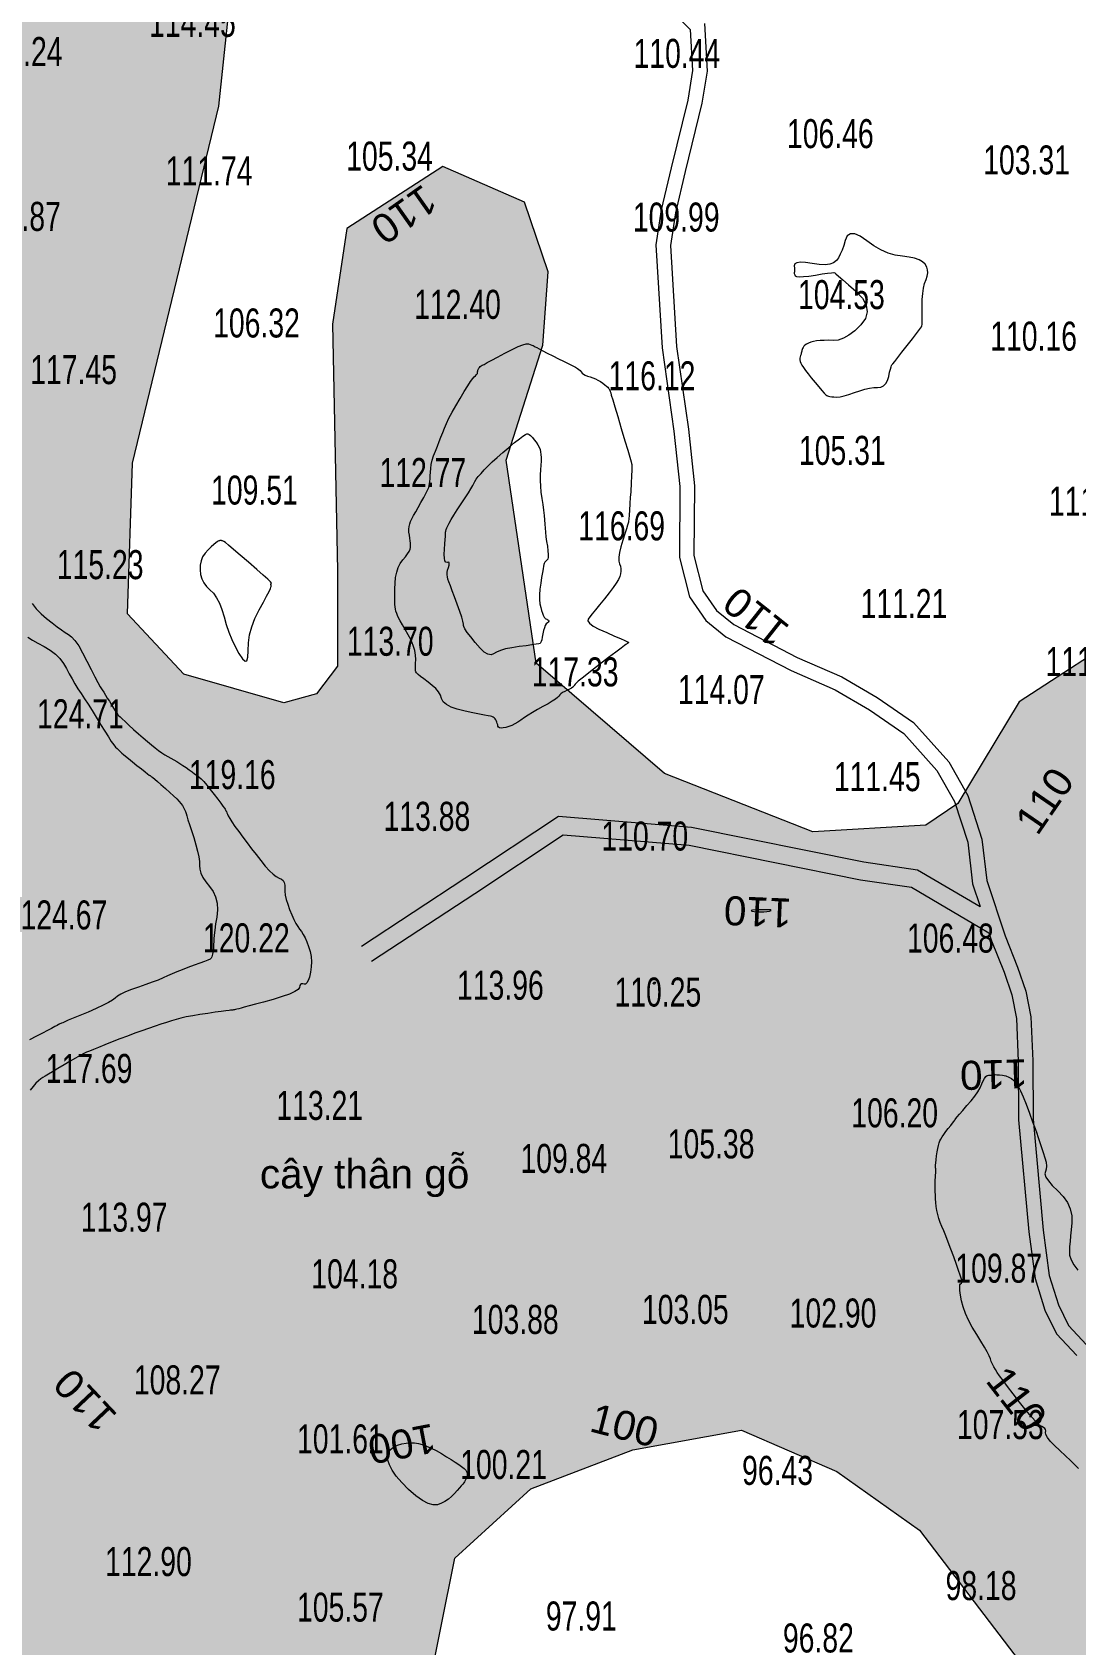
# Model space of a CAD drawing. Header units: metres. Extents: x 431726 to 434411, y 2469261 to 2472412.
# Drawn here: x 432848.9 to 432992.8, y 2470874.2 to 2471096.4 of the extents above; entities that cross this region are included whole.
import ezdxf
from ezdxf.enums import TextEntityAlignment as Align

# ---------------------------------------------------------------- set-up
doc = ezdxf.new("R2010")
doc.units = ezdxf.units.M
doc.header["$MEASUREMENT"] = 0
for name, color, linetype, lineweight in [('1', 8, 'Continuous', 18), ('CAO DO', 8, 'Continuous', 18), ('duong be tong-ks', 8, 'Continuous', 18), ('duong da-ks', 8, 'Continuous', 18), ('MH_DongMuc', 8, 'Continuous', 18), ('MH_DongMuc_Con', 8, 'Continuous', 18), ('ranh gioi thuc vat-ks', 8, 'RAO_T_VAT', 18), ('thuc vat-ks', 8, 'Continuous', 18)]:
    doc.layers.add(name, color=color, linetype=linetype, lineweight=lineweight)
doc.styles.add('ks_ten cong trinh', font='VNARIAL.TTF')
doc.styles.get("Standard").update_dxf_attribs({"font": 'arial.ttf'})
doc.linetypes.add('RAO_T_VAT', pattern='A,0,[133,ltypeshp.shx,S=0.34,R=0,X=-0.17,Y=0],-2,[133,ltypeshp.shx,S=0.08,R=0,X=0,Y=0],-1.5,[133,ltypeshp.shx,S=0.08,R=0,X=0,Y=0],-1.5,[133,ltypeshp.shx,S=0.08,R=0,X=0,Y=0],-2', length=7)

msp = doc.modelspace()

# ---------------------------------------------------------------- hatches: boundary and pattern name
at = {"layer": 'thuc vat-ks'}
h = msp.add_hatch(dxfattribs=at)
h.set_pattern_fill('217B', color=8, scale=20, style=0, pattern_type=2)
h.set_pattern_definition([(0, (14.8, 7.6), (0, 20), [0, -20]), (0, (14.76, 7.848), (0, 20), [0, -20]), (0, (14.648, 8.07), (0, 20), [0, -20]), (0, (14.47, 8.248), (0, 20), [0, -20]), (0, (14.248, 8.36), (0, 20), [0, -20]), (0, (14, 8.4), (0, 20), [0, -20]), (0, (13.752, 8.36), (0, 20), [0, -20]), (0, (13.53, 8.248), (0, 20), [0, -20]), (0, (13.352, 8.07), (0, 20), [0, -20]), (0, (13.24, 7.848), (0, 20), [0, -20]), (0, (13.2, 7.6), (0, 20), [0, -20]), (0, (13.24, 7.352), (0, 20), [0, -20]), (0, (13.352, 7.13), (0, 20), [0, -20]), (0, (13.53, 6.952), (0, 20), [0, -20]), (0, (13.752, 6.84), (0, 20), [0, -20]), (0, (14, 6.8), (0, 20), [0, -20]), (0, (14.248, 6.84), (0, 20), [0, -20]), (0, (14.47, 6.952), (0, 20), [0, -20]), (0, (14.648, 7.13), (0, 20), [0, -20]), (0, (14.76, 7.352), (0, 20), [0, -20]), (0, (6.76, 15.352), (0, 20), [0, -20]), (0, (6.648, 15.13), (0, 20), [0, -20]), (0, (6.47, 14.952), (0, 20), [0, -20]), (0, (6.248, 14.84), (0, 20), [0, -20]), (0, (6, 14.8), (0, 20), [0, -20]), (0, (5.752, 14.84), (0, 20), [0, -20]), (0, (5.53, 14.952), (0, 20), [0, -20]), (0, (5.352, 15.13), (0, 20), [0, -20]), (0, (5.24, 15.352), (0, 20), [0, -20]), (0, (5.2, 15.6), (0, 20), [0, -20]), (0, (5.24, 15.848), (0, 20), [0, -20]), (0, (5.352, 16.07), (0, 20), [0, -20]), (0, (5.53, 16.248), (0, 20), [0, -20]), (0, (5.752, 16.36), (0, 20), [0, -20]), (0, (6, 16.4), (0, 20), [0, -20]), (0, (6.248, 16.36), (0, 20), [0, -20]), (0, (6.47, 16.248), (0, 20), [0, -20]), (0, (6.648, 16.07), (0, 20), [0, -20]), (0, (6.76, 15.848), (0, 20), [0, -20]), (0, (6.8, 15.6), (0, 20), [0, -20]), (0, (14, 4), (0, 20), [1.086, -18.914]), (0, (6, 12), (0, 20), [1.086, -18.914]), (90, (14, 4), (-20, 1e-15), [2.8, -17.2]), (90, (6, 12), (-20, 1e-15), [2.8, -17.2])])
h.paths.add_polyline_path([(433010.58, 2470968.47), (432999.97, 2470981.61), (432999.97, 2470988.06), (433010.58, 2470989.21), (433027.19, 2470985.76), (433039.42, 2470980.23), (433052.98, 2470975.42), (433065.61, 2470974.96), (433075.26, 2470980.01), (433085.13, 2470987.35), (433086.51, 2470997.44), (433073.65, 2471008.22), (433050.92, 2471020.15), (433028.18, 2471018.78), (433000.85, 2471014.42), (432985, 2471004.1), (432976.51, 2470990.1), (432972.14, 2470987.12), (432956.53, 2470986.2), (432936.09, 2470994.23), (432918.38, 2471009.44), (432914.25, 2471037.42), (432919.3, 2471053.28), (432920.02, 2471063.41), (432916.76, 2471073), (432905.53, 2471077.89), (432892.3, 2471069.38), (432890.31, 2471056.18), (432891, 2471022.24), (432891, 2471009.03), (432888.1, 2471005.23), (432883.57, 2471003.97), (432869.81, 2471007.95), (432862.02, 2471016.27), (432862.72, 2471037), (432874.64, 2471086.23), (432877.11, 2471109.77), (432880.98, 2471125.58), (432884.33, 2471149.91), (432875.35, 2471169.01), (432859.74, 2471184.21), (432855.13, 2471191.02), (432828.74, 2471158.78), (432752.36, 2471057.55), (432656.19, 2470940.03), (432658.94, 2470930.35), (432677.74, 2470882.5), (432685.86, 2470865.14), (432690.96, 2470855.52), (432694.74, 2470851.18), (432703.43, 2470851.93), (432722.69, 2470868.91), (432743.28, 2470881.74), (432764.13, 2470923.4), (432792.49, 2470940.54), (432813.25, 2470943.45), (432820.88, 2470938.36), (432818.59, 2470905.23), (432825.46, 2470878.49), (432832.33, 2470845.32), (432826.99, 2470819.42), (432824.64, 2470806.48), (432827.83, 2470799.34), (432835.16, 2470794.65), (432838.36, 2470788.83), (432840.71, 2470777.19), (432838.29, 2470754.71), (432839.18, 2470743.01), (432860.39, 2470732.93), (432892.77, 2470720.86), (432905.4, 2470703.6), (432918.69, 2470693.41), (432934.82, 2470688.44), (432952.14, 2470691.75), (432974.44, 2470697.44), (432981.56, 2470705.26), (432991.32, 2470730.73), (432991.56, 2470746.13), (432984.21, 2470760.35), (432970.45, 2470774.57), (432960, 2470792.97), (432946.7, 2470817.54), (432936.04, 2470830.62), (432914.66, 2470842.42), (432908.37, 2470849.3), (432903.28, 2470866.64), (432907.17, 2470886.08), (432917.65, 2470895.65), (432931.72, 2470901.03), (432946.69, 2470903.72), (432959.86, 2470898.04), (432971.24, 2470889.97), (433002.13, 2470849.46), (433026.92, 2470834.13), (433046.29, 2470819.74), (433061.46, 2470821.85), (433093.89, 2470831.24), (433112.1, 2470834.37), (433135.32, 2470811.86), (433163.92, 2470789.08), (433184.54, 2470771.4), (433205.78, 2470756.22), (433213.49, 2470753.51), (433220.99, 2470753.93), (433225.36, 2470760.58), (433224.11, 2470769.32), (433212.03, 2470786.8), (433198.91, 2470811.01), (433201.2, 2470822.66), (433209.32, 2470846.79), (433217.29, 2470855.42), (433236.25, 2470857.3), (433250.83, 2470860.21), (433265.61, 2470868.53), (433278.11, 2470889.12), (433281.27, 2470898.81), (433287.31, 2470909.63), (433298.14, 2470918.37), (433302.52, 2470926.48), (433302.52, 2470935.01), (433296.89, 2470944.58), (433289.81, 2470953.52), (433289.33, 2470960.87), (433295.57, 2470969.41), (433302.96, 2470977.78), (433303.95, 2470985.65), (433293.76, 2470986.14), (433267, 2470976.98), (433241.9, 2470976.98), (433213.56, 2470973.74), (433196.14, 2470971.67), (433177.54, 2470963.71), (433158.06, 2470948.38), (433146.84, 2470937.17), (433131.78, 2470928.03), (433117.9, 2470924.49), (433121.59, 2470926.22), (433119.27, 2470933.18), (433122.5, 2470938.85), (433134.36, 2470951.73), (433154.76, 2470965.86), (433178.08, 2470981.32), (433203.26, 2470985.53), (433255.29, 2470986.89), (433270.59, 2470989.67), (433294.47, 2470996.15), (433309.3, 2470999.62), (433320.89, 2470998), (433371.16, 2470972.91), (433406.11, 2470956.45), (433423.16, 2470948.24), (433434.66, 2470946.4), (433445.55, 2470944.96), (433457.66, 2470946.81), (433463.01, 2470950.91), (433467.73, 2470959.73), (433468.14, 2470975.53), (433459.51, 2470984.76), (433444.52, 2470986.61), (433437.33, 2470989.48), (433429.53, 2470996.04), (433426.82, 2471008.18), (433430.05, 2471018.78), (433430.52, 2471031), (433424.52, 2471042.75), (433406.75, 2471052.43), (433387.11, 2471065.43), (433374.65, 2471064.05), (433358.5, 2471065.66), (433350.2, 2471073.73), (433338.43, 2471075.11), (433322.97, 2471067.5), (433313.74, 2471057.36), (433305.66, 2471043.08), (433298.47, 2471022.26), (433289.24, 2471013.04), (433285.08, 2471011.43), (433274.47, 2471012.58), (433269.39, 2471019.49), (433264.09, 2471028.94), (433259.46, 2471055.49), (433255.31, 2471073.7), (433245.38, 2471076.92), (433224.62, 2471072.32), (433193.85, 2471059.37), (433177.24, 2471045.32), (433152.74, 2471013.23), (433125.75, 2470985.8), (433113.71, 2470971.01), (433090.64, 2470961.79), (433059.95, 2470952.57), (433041.27, 2470951.42), (433023.5, 2470955.11)])

# ---------------------------------------------------------------- linework, layer by layer
at = {"layer": 'duong be tong-ks', "color": 8, "lineweight": 0}
for points in [[(432937.89, 2471098.54), (432939.63, 2471096.77), (432939.95, 2471091.14), (432939.28, 2471087.05), (432937, 2471077.71), (432935.61, 2471071.93), (432934.88, 2471067.11), (432935.77, 2471052.92), (432937.39, 2471041.44), (432938.2, 2471033.79), (432938.14, 2471024.03), (432939.52, 2471018.6), (432941.79, 2471015.32), (432944.52, 2471013.09), (432953.53, 2471008.44), (432959.63, 2471005.79), (432964.33, 2471003.01), (432969.09, 2470999.77), (432973.64, 2470994.67), (432976.07, 2470990.4), (432977.89, 2470984.79), (432978.55, 2470979.05), (432979.61, 2470975.9)], [(432941.59, 2471097.63), (432941.96, 2471091.03), (432941.24, 2471086.65), (432938.95, 2471077.24), (432937.58, 2471071.54), (432936.89, 2471067.02), (432937.76, 2471053.12), (432939.37, 2471041.69), (432940.2, 2471033.89), (432940.15, 2471024.28), (432941.37, 2471019.44), (432943.27, 2471016.69), (432945.63, 2471014.77), (432954.39, 2471010.25), (432960.54, 2471007.57), (432965.4, 2471004.7), (432970.42, 2471001.29), (432975.27, 2470995.84), (432977.91, 2470991.21), (432979.86, 2470985.21), (432980.52, 2470979.49), (432983.06, 2470971.85), (432984.78, 2470967.56), (432985.89, 2470964.26), (432986.6, 2470960.72), (432986.86, 2470954.66), (432986.91, 2470946.6), (432988.31, 2470931.31), (432989.14, 2470925.07), (432990.4, 2470921.02), (432991.81, 2470918.15), (432994.29, 2470915.51)], [(432980.81, 2470972.29), (432981.19, 2470971.16), (432982.91, 2470966.86), (432983.96, 2470963.74), (432984.61, 2470960.48), (432984.86, 2470954.61), (432984.91, 2470946.5), (432986.33, 2470931.09), (432987.18, 2470924.64), (432988.53, 2470920.28), (432990.15, 2470917), (432992.95, 2470914.01)]]:
    msp.add_lwpolyline(points, dxfattribs=at)
at = {"layer": 'duong da-ks', "color": 8, "lineweight": 0}
for points in [[(432894.32, 2470970.46), (432908.55, 2470979.81), (432921.47, 2470988.34), (432939.82, 2470986.86), (432963.55, 2470982.08), (432970.99, 2470980.97), (432979.61, 2470975.9)], [(432895.7, 2470968.37), (432909.93, 2470977.72), (432922.13, 2470985.78), (432939.48, 2470984.38), (432963.12, 2470979.61), (432970.14, 2470978.57), (432979.57, 2470973.02)], [(432979.57, 2470973.02), (432980.81, 2470972.29)]]:
    msp.add_lwpolyline(points, dxfattribs=at)
at = {"layer": 'MH_DongMuc', "color": 8, "lineweight": 0}
for points, elevation in [([(432848.31, 2471013.03), (432848.95, 2471012.63), (432849.69, 2471012.2), (432850.53, 2471011.74), (432851.36, 2471011.23), (432852.09, 2471010.68), (432852.71, 2471010.08), (432853.23, 2471009.42), (432853.63, 2471008.72), (432854, 2471008), (432854.38, 2471007.29), (432854.78, 2471006.6), (432855.2, 2471005.92), (432855.64, 2471005.25), (432856.11, 2471004.55), (432856.61, 2471003.78), (432857.14, 2471002.94), (432857.71, 2471002.02), (432858.31, 2471001.02), (432858.89, 2471000.07), (432859.39, 2470999.28), (432859.8, 2470998.66), (432860.14, 2470998.2), (432860.39, 2470997.89), (432860.6, 2470997.68), (432860.79, 2470997.49), (432860.96, 2470997.32), (432861.12, 2470997.17), (432861.26, 2470997.04), (432861.46, 2470996.87), (432861.76, 2470996.62), (432862.17, 2470996.29), (432862.7, 2470995.87), (432863.34, 2470995.36), (432863.96, 2470994.87), (432864.46, 2470994.48), (432864.81, 2470994.2), (432865.03, 2470994.03), (432865.12, 2470993.97), (432865.15, 2470993.95), (432865.19, 2470993.93), (432865.24, 2470993.89), (432865.3, 2470993.85), (432865.38, 2470993.8), (432865.52, 2470993.69), (432865.78, 2470993.47), (432866.15, 2470993.15), (432866.64, 2470992.72), (432867.25, 2470992.19), (432867.87, 2470991.64), (432868.39, 2470991.16), (432868.83, 2470990.74), (432869.17, 2470990.38), (432869.41, 2470990.09), (432869.6, 2470989.83), (432869.76, 2470989.56), (432869.9, 2470989.29), (432870.01, 2470989.02), (432870.1, 2470988.74), (432870.21, 2470988.39), (432870.36, 2470987.87), (432870.58, 2470987.21), (432870.84, 2470986.39), (432871.16, 2470985.41), (432871.47, 2470984.42), (432871.7, 2470983.53), (432871.86, 2470982.76), (432871.95, 2470982.1), (432871.97, 2470981.55), (432872.01, 2470981.04), (432872.16, 2470980.5), (432872.44, 2470979.93), (432872.83, 2470979.32), (432873.34, 2470978.69), (432873.83, 2470978), (432874.18, 2470977.23), (432874.38, 2470976.38), (432874.43, 2470975.46), (432874.34, 2470974.46), (432874.19, 2470973.5), (432874.07, 2470972.67), (432873.99, 2470971.98), (432873.94, 2470971.44), (432873.92, 2470971.04), (432873.91, 2470970.72), (432873.9, 2470970.41), (432873.88, 2470970.12), (432873.85, 2470969.84), (432873.82, 2470969.59), (432873.77, 2470969.35), (432873.73, 2470969.15), (432873.68, 2470968.99), (432873.63, 2470968.86), (432873.57, 2470968.77), (432873.43, 2470968.67), (432873.12, 2470968.53), (432872.65, 2470968.34), (432872.01, 2470968.1), (432871.21, 2470967.81), (432870.36, 2470967.5), (432869.57, 2470967.2), (432868.84, 2470966.91), (432868.17, 2470966.63), (432867.57, 2470966.35), (432866.96, 2470966.07), (432866.25, 2470965.77), (432865.44, 2470965.46), (432864.54, 2470965.14), (432863.54, 2470964.8), (432862.58, 2470964.46), (432861.78, 2470964.14), (432861.13, 2470963.84), (432860.64, 2470963.56), (432860.31, 2470963.29), (432859.96, 2470963.01), (432859.41, 2470962.68), (432858.67, 2470962.29), (432857.73, 2470961.86), (432856.6, 2470961.37), (432855.47, 2470960.9), (432854.56, 2470960.52), (432853.86, 2470960.23), (432853.37, 2470960.02), (432853.1, 2470959.9), (432852.94, 2470959.84), (432852.82, 2470959.78), (432852.72, 2470959.73), (432852.65, 2470959.7), (432852.61, 2470959.68), (432852.53, 2470959.63), (432852.32, 2470959.52), (432851.99, 2470959.35), (432851.55, 2470959.11), (432850.98, 2470958.81), (432850.29, 2470958.45), (432849.48, 2470958.02), (432848.54, 2470957.53)], 120), ([(432948.94, 2470975.18), (432949.38, 2470975.16), (432949.8, 2470975.17), (432950.18, 2470975.22), (432950.54, 2470975.29), (432950.77, 2470975.37), (432950.76, 2470975.43), (432950.52, 2470975.46), (432950.04, 2470975.47), (432949.33, 2470975.46), (432948.63, 2470975.43), (432948.2, 2470975.39), (432948.02, 2470975.35), (432948.12, 2470975.29), (432948.47, 2470975.23), (432948.94, 2470975.18)], 110), ([(432993.15, 2470898.45), (432992.65, 2470898.96), (432992.06, 2470899.55), (432991.37, 2470900.2), (432990.59, 2470900.92), (432989.85, 2470901.63), (432989.28, 2470902.23), (432988.89, 2470902.73), (432988.68, 2470903.12), (432988.64, 2470903.41), (432988.66, 2470903.63), (432988.62, 2470903.82), (432988.51, 2470903.98), (432988.35, 2470904.12), (432988.12, 2470904.23), (432987.79, 2470904.44), (432987.32, 2470904.88), (432986.71, 2470905.55), (432985.95, 2470906.45), (432985.05, 2470907.58), (432984.14, 2470908.75), (432983.38, 2470909.74), (432982.77, 2470910.56), (432982.29, 2470911.22), (432981.96, 2470911.7), (432981.71, 2470912.1), (432981.5, 2470912.48), (432981.31, 2470912.85), (432981.15, 2470913.21), (432981.03, 2470913.56), (432980.87, 2470913.97), (432980.59, 2470914.51), (432980.21, 2470915.19), (432979.72, 2470915.99), (432979.13, 2470916.93), (432978.52, 2470917.92), (432978.01, 2470918.88), (432977.6, 2470919.81), (432977.28, 2470920.71), (432977.06, 2470921.58), (432976.91, 2470922.36), (432976.82, 2470922.99), (432976.79, 2470923.45), (432976.82, 2470923.76), (432976.91, 2470923.92), (432977.02, 2470924), (432977.09, 2470924.09), (432977.12, 2470924.2), (432977.13, 2470924.31), (432977.09, 2470924.45), (432977.01, 2470924.68), (432976.85, 2470925.12), (432976.62, 2470925.76), (432976.33, 2470926.59), (432975.96, 2470927.63), (432975.57, 2470928.7), (432975.21, 2470929.66), (432974.88, 2470930.5), (432974.59, 2470931.22), (432974.33, 2470931.82), (432974.1, 2470932.36), (432973.91, 2470932.91), (432973.76, 2470933.46), (432973.64, 2470934.02), (432973.56, 2470934.57), (432973.51, 2470935.12), (432973.47, 2470935.64), (432973.44, 2470936.14), (432973.42, 2470936.61), (432973.41, 2470937.05), (432973.4, 2470937.47), (432973.41, 2470937.87), (432973.42, 2470938.24), (432973.44, 2470938.58), (432973.46, 2470938.9), (432973.48, 2470939.18), (432973.49, 2470939.42), (432973.49, 2470939.62), (432973.49, 2470939.77), (432973.47, 2470939.88), (432973.46, 2470940.01), (432973.47, 2470940.25), (432973.5, 2470940.58), (432973.55, 2470941.01), (432973.61, 2470941.54), (432973.69, 2470942.09), (432973.77, 2470942.57), (432973.86, 2470942.98), (432973.95, 2470943.32), (432974.05, 2470943.59), (432974.18, 2470943.85), (432974.36, 2470944.15), (432974.6, 2470944.49), (432974.88, 2470944.88), (432975.22, 2470945.31), (432975.55, 2470945.72), (432975.81, 2470946.05), (432976, 2470946.3), (432976.12, 2470946.47), (432976.16, 2470946.56), (432976.24, 2470946.67), (432976.43, 2470946.92), (432976.76, 2470947.3), (432977.21, 2470947.81), (432977.78, 2470948.46), (432978.38, 2470949.14), (432978.88, 2470949.79), (432979.29, 2470950.38), (432979.61, 2470950.94), (432979.84, 2470951.45), (432980.02, 2470951.89), (432980.21, 2470952.22), (432980.39, 2470952.46), (432980.58, 2470952.61), (432980.77, 2470952.65), (432980.95, 2470952.65), (432981.1, 2470952.65), (432981.23, 2470952.66), (432981.32, 2470952.69), (432981.39, 2470952.72), (432981.49, 2470952.74)], 110), ([(432981.49, 2470952.74), (432981.67, 2470952.74), (432981.93, 2470952.73), (432982.28, 2470952.7), (432982.71, 2470952.65), (432983.16, 2470952.56), (432983.57, 2470952.41), (432983.94, 2470952.2), (432984.26, 2470951.93), (432984.54, 2470951.6), (432984.83, 2470951.14), (432985.16, 2470950.5), (432985.53, 2470949.67), (432985.95, 2470948.65), (432986.41, 2470947.43), (432986.85, 2470946.25), (432987.19, 2470945.33), (432987.44, 2470944.65), (432987.58, 2470944.22), (432987.63, 2470944.05), (432987.66, 2470943.93), (432987.74, 2470943.66), (432987.88, 2470943.25), (432988.07, 2470942.7), (432988.32, 2470942), (432988.55, 2470941.28), (432988.7, 2470940.66), (432988.75, 2470940.13), (432988.72, 2470939.7), (432988.6, 2470939.38), (432988.53, 2470939.05), (432988.67, 2470938.62), (432989.02, 2470938.09), (432989.56, 2470937.46), (432990.32, 2470936.74), (432991.08, 2470935.94), (432991.65, 2470935.1), (432992.03, 2470934.22), (432992.23, 2470933.29), (432992.23, 2470932.32), (432992.15, 2470931.36), (432992.07, 2470930.5), (432992.01, 2470929.72), (432991.95, 2470929.04), (432991.91, 2470928.44), (432991.95, 2470927.86), (432992.16, 2470927.22), (432992.54, 2470926.53), (432993.09, 2470925.78)], 110), ([(432899.88, 2470901.83), (432900.47, 2470901.94), (432901.05, 2470901.99), (432901.6, 2470901.98), (432902.14, 2470901.9), (432902.68, 2470901.75), (432903.28, 2470901.54), (432903.91, 2470901.26), (432904.59, 2470900.92), (432905.31, 2470900.5), (432906.02, 2470900.08), (432906.65, 2470899.68), (432907.21, 2470899.33), (432907.7, 2470899.01), (432908.11, 2470898.73), (432908.44, 2470898.46), (432908.68, 2470898.2), (432908.83, 2470897.95), (432908.89, 2470897.69), (432908.86, 2470897.44), (432908.79, 2470897.2), (432908.7, 2470896.99), (432908.61, 2470896.8), (432908.51, 2470896.63), (432908.4, 2470896.48), (432908.26, 2470896.31), (432908.06, 2470896.08), (432907.8, 2470895.78), (432907.49, 2470895.42), (432907.13, 2470894.99), (432906.72, 2470894.57), (432906.28, 2470894.2), (432905.81, 2470893.89), (432905.31, 2470893.65), (432904.78, 2470893.46), (432904.18, 2470893.43), (432903.48, 2470893.62), (432902.69, 2470894.04), (432901.79, 2470894.69), (432900.79, 2470895.57), (432899.84, 2470896.53), (432899.08, 2470897.41), (432898.51, 2470898.22), (432898.14, 2470898.95), (432897.95, 2470899.6), (432897.92, 2470900.17), (432898.04, 2470900.66), (432898.31, 2470901.07), (432898.72, 2470901.4), (432899.27, 2470901.65), (432899.88, 2470901.83)], 100)]:
    msp.add_lwpolyline(points, dxfattribs=dict(at, elevation=elevation))
at = {"layer": 'MH_DongMuc_Con', "color": 8, "lineweight": 0}
for points, elevation in [([(432957.82, 2471063.1), (432958.55, 2471063.21), (432959.09, 2471063.27), (432959.42, 2471063.29), (432959.57, 2471063.27), (432959.72, 2471063.13), (432960.09, 2471062.81), (432960.67, 2471062.3), (432961.46, 2471061.6), (432962.47, 2471060.72), (432963.38, 2471059.76), (432963.91, 2471058.81), (432964.04, 2471057.88), (432963.79, 2471056.96), (432963.14, 2471056.07), (432962.31, 2471055.27), (432961.51, 2471054.66), (432960.75, 2471054.23), (432960.03, 2471053.99), (432959.33, 2471053.93), (432958.68, 2471053.95), (432958.09, 2471053.94), (432957.55, 2471053.91), (432957.06, 2471053.86), (432956.62, 2471053.78), (432956.24, 2471053.68), (432955.92, 2471053.56), (432955.65, 2471053.43), (432955.45, 2471053.29), (432955.31, 2471053.14), (432955.21, 2471052.98), (432955.13, 2471052.83), (432955.07, 2471052.69), (432955.02, 2471052.56), (432955, 2471052.44), (432954.98, 2471052.32), (432954.95, 2471052.18), (432954.91, 2471052.03), (432954.85, 2471051.86), (432954.78, 2471051.68), (432954.73, 2471051.48), (432954.73, 2471051.26), (432954.77, 2471051.03), (432954.87, 2471050.78), (432955.02, 2471050.52), (432955.23, 2471050.2), (432955.52, 2471049.81), (432955.89, 2471049.33), (432956.33, 2471048.77), (432956.86, 2471048.14), (432957.38, 2471047.52), (432957.8, 2471047.03), (432958.12, 2471046.68), (432958.33, 2471046.45), (432958.45, 2471046.34), (432958.54, 2471046.3), (432958.69, 2471046.26), (432958.89, 2471046.22), (432959.15, 2471046.18), (432959.45, 2471046.14), (432959.83, 2471046.13), (432960.3, 2471046.18), (432960.87, 2471046.31), (432961.52, 2471046.49), (432962.27, 2471046.75), (432963.03, 2471047.01), (432963.72, 2471047.21), (432964.36, 2471047.35), (432964.94, 2471047.43), (432965.45, 2471047.45), (432965.9, 2471047.51), (432966.28, 2471047.69), (432966.59, 2471047.99), (432966.83, 2471048.42), (432967, 2471048.98), (432967.13, 2471049.54), (432967.23, 2471049.98), (432967.32, 2471050.3), (432967.39, 2471050.5), (432967.44, 2471050.59), (432967.56, 2471050.72), (432967.83, 2471051.05), (432968.25, 2471051.57), (432968.83, 2471052.3), (432969.56, 2471053.22), (432970.28, 2471054.15), (432970.85, 2471054.89), (432971.25, 2471055.43), (432971.5, 2471055.79), (432971.59, 2471055.95), (432971.6, 2471056.11), (432971.61, 2471056.46), (432971.61, 2471056.99), (432971.62, 2471057.71), (432971.61, 2471058.62), (432971.63, 2471059.57), (432971.7, 2471060.41), (432971.8, 2471061.15), (432971.95, 2471061.79), (432972.15, 2471062.32), (432972.31, 2471062.79), (432972.38, 2471063.24), (432972.36, 2471063.66), (432972.24, 2471064.05), (432972.02, 2471064.43), (432971.68, 2471064.76), (432971.2, 2471065.04), (432970.57, 2471065.26), (432969.8, 2471065.42), (432968.88, 2471065.53), (432967.9, 2471065.68), (432966.91, 2471065.97), (432965.93, 2471066.4), (432964.95, 2471066.97), (432963.97, 2471067.68), (432963.07, 2471068.31), (432962.32, 2471068.63), (432961.73, 2471068.64), (432961.29, 2471068.34), (432961.01, 2471067.73), (432960.8, 2471067.01), (432960.57, 2471066.37), (432960.32, 2471065.81), (432960.06, 2471065.34), (432959.78, 2471064.94), (432959.41, 2471064.65), (432958.9, 2471064.45), (432958.24, 2471064.37), (432957.43, 2471064.4), (432956.46, 2471064.53), (432955.53, 2471064.67), (432954.82, 2471064.71), (432954.32, 2471064.64), (432954.04, 2471064.48), (432953.97, 2471064.21), (432954, 2471063.91), (432954.02, 2471063.67), (432954.02, 2471063.49), (432954.01, 2471063.36), (432953.98, 2471063.29), (432953.96, 2471063.23), (432953.97, 2471063.16), (432953.99, 2471063.07), (432954.04, 2471062.97), (432954.12, 2471062.85), (432954.3, 2471062.75), (432954.67, 2471062.71), (432955.23, 2471062.73), (432955.97, 2471062.81), (432956.9, 2471062.95), (432957.82, 2471063.1)], 104), ([(432915.06, 2471052.7), (432915.89, 2471053.09), (432916.55, 2471053.34), (432917.03, 2471053.46), (432917.35, 2471053.45), (432917.57, 2471053.38), (432917.77, 2471053.3), (432917.95, 2471053.22), (432918.12, 2471053.14), (432918.26, 2471053.06), (432918.46, 2471052.95), (432918.8, 2471052.76), (432919.29, 2471052.51), (432919.91, 2471052.19), (432920.68, 2471051.8), (432921.46, 2471051.4), (432922.14, 2471051.06), (432922.71, 2471050.78), (432923.17, 2471050.55), (432923.53, 2471050.38), (432923.82, 2471050.23), (432924.07, 2471050.08), (432924.27, 2471049.93), (432924.44, 2471049.77), (432924.57, 2471049.61), (432924.71, 2471049.44), (432924.9, 2471049.29), (432925.15, 2471049.15), (432925.45, 2471049.03), (432925.81, 2471048.91), (432926.19, 2471048.79), (432926.55, 2471048.64), (432926.91, 2471048.46), (432927.24, 2471048.26), (432927.56, 2471048.03), (432927.85, 2471047.81), (432928.08, 2471047.63), (432928.25, 2471047.48), (432928.37, 2471047.37), (432928.42, 2471047.29), (432928.45, 2471047.24), (432928.48, 2471047.19), (432928.5, 2471047.14), (432928.52, 2471047.1), (432928.54, 2471047.06), (432928.56, 2471047.02), (432928.58, 2471046.96), (432928.6, 2471046.89), (432928.63, 2471046.8), (432928.66, 2471046.69), (432928.75, 2471046.4), (432928.94, 2471045.77), (432929.23, 2471044.79), (432929.63, 2471043.46), (432930.12, 2471041.78), (432930.62, 2471040.11), (432931.01, 2471038.79), (432931.3, 2471037.83), (432931.48, 2471037.21), (432931.55, 2471036.95), (432931.56, 2471036.83), (432931.57, 2471036.61), (432931.57, 2471036.31), (432931.56, 2471035.91), (432931.54, 2471035.43), (432931.52, 2471034.95), (432931.5, 2471034.57), (432931.49, 2471034.29), (432931.49, 2471034.1), (432931.49, 2471034), (432931.48, 2471033.87), (432931.46, 2471033.54), (432931.42, 2471033.02), (432931.37, 2471032.31), (432931.31, 2471031.42), (432931.24, 2471030.53), (432931.19, 2471029.83), (432931.15, 2471029.32), (432931.13, 2471029.01), (432931.11, 2471028.89), (432931.08, 2471028.77), (432930.98, 2471028.47), (432930.82, 2471027.97), (432930.6, 2471027.27), (432930.32, 2471026.39), (432930.05, 2471025.48), (432929.87, 2471024.69), (432929.79, 2471024.04), (432929.79, 2471023.52), (432929.89, 2471023.13), (432930, 2471022.8), (432930.06, 2471022.46), (432930.07, 2471022.11), (432930.02, 2471021.76), (432929.92, 2471021.41), (432929.74, 2471020.99), (432929.43, 2471020.48), (432929.01, 2471019.86), (432928.46, 2471019.14), (432927.8, 2471018.31), (432927.13, 2471017.5), (432926.57, 2471016.82), (432926.12, 2471016.26), (432925.78, 2471015.83), (432925.55, 2471015.53), (432925.52, 2471015.27), (432925.75, 2471014.95), (432926.26, 2471014.57), (432927.05, 2471014.14), (432928.11, 2471013.66), (432929.19, 2471013.19), (432930.02, 2471012.83), (432930.62, 2471012.56), (432930.98, 2471012.39), (432931.1, 2471012.33), (432931.1, 2471012.3), (432931.09, 2471012.28), (432931.07, 2471012.26), (432931.05, 2471012.23), (432931.02, 2471012.2), (432930.98, 2471012.17), (432930.94, 2471012.14), (432930.89, 2471012.1), (432930.83, 2471012.06), (432930.76, 2471012.02), (432930.56, 2471011.88), (432930.09, 2471011.53), (432929.37, 2471010.98), (432928.37, 2471010.23), (432927.12, 2471009.27), (432925.87, 2471008.31), (432924.9, 2471007.54), (432924.19, 2471006.96), (432923.77, 2471006.57), (432923.61, 2471006.37), (432923.56, 2471006.26), (432923.43, 2471006.14), (432923.24, 2471006.01), (432922.99, 2471005.87), (432922.66, 2471005.71), (432922.32, 2471005.55), (432922.04, 2471005.39), (432921.81, 2471005.23), (432921.63, 2471005.08), (432921.51, 2471004.92), (432921.35, 2471004.74), (432921.04, 2471004.5), (432920.61, 2471004.21), (432920.03, 2471003.86), (432919.32, 2471003.46), (432918.57, 2471003.05), (432917.9, 2471002.66), (432917.29, 2471002.29), (432916.76, 2471001.94), (432916.29, 2471001.61), (432915.86, 2471001.32), (432915.44, 2471001.07), (432915.02, 2471000.86), (432914.61, 2471000.7), (432914.21, 2471000.59), (432913.85, 2471000.52), (432913.56, 2471000.51), (432913.34, 2471000.55), (432913.19, 2471000.64), (432913.12, 2471000.79), (432913.08, 2471000.96), (432913.03, 2471001.13), (432912.97, 2471001.3), (432912.9, 2471001.47), (432912.81, 2471001.64), (432912.71, 2471001.8), (432912.59, 2471001.92), (432912.44, 2471002.02), (432912.27, 2471002.1), (432912.07, 2471002.14), (432911.76, 2471002.19), (432911.26, 2471002.28), (432910.56, 2471002.42), (432909.67, 2471002.6), (432908.59, 2471002.83), (432907.51, 2471003.1), (432906.65, 2471003.4), (432906, 2471003.75), (432905.57, 2471004.14), (432905.35, 2471004.58), (432905.18, 2471005.03), (432904.91, 2471005.48), (432904.54, 2471005.94), (432904.06, 2471006.39), (432903.48, 2471006.85), (432902.91, 2471007.27), (432902.45, 2471007.62), (432902.12, 2471007.89), (432901.89, 2471008.1), (432901.79, 2471008.24), (432901.75, 2471008.38), (432901.73, 2471008.63), (432901.73, 2471008.97), (432901.74, 2471009.41), (432901.77, 2471009.94), (432901.76, 2471010.55), (432901.65, 2471011.19), (432901.44, 2471011.88), (432901.13, 2471012.6), (432900.72, 2471013.37), (432900.3, 2471014.11), (432899.94, 2471014.74), (432899.65, 2471015.27), (432899.42, 2471015.7), (432899.26, 2471016.03), (432899.15, 2471016.31), (432899.05, 2471016.6), (432898.98, 2471016.91), (432898.93, 2471017.22), (432898.9, 2471017.55), (432898.89, 2471017.93), (432898.89, 2471018.42), (432898.89, 2471019), (432898.91, 2471019.69), (432898.94, 2471020.47), (432899.01, 2471021.27), (432899.15, 2471021.99), (432899.37, 2471022.63), (432899.65, 2471023.2), (432900.01, 2471023.69), (432900.37, 2471024.11), (432900.65, 2471024.5), (432900.86, 2471024.85), (432900.99, 2471025.15), (432901.05, 2471025.41), (432901.06, 2471025.67), (432901.05, 2471025.97), (432901.02, 2471026.31), (432900.97, 2471026.68), (432900.9, 2471027.1), (432900.85, 2471027.52), (432900.84, 2471027.93), (432900.88, 2471028.3), (432900.96, 2471028.66), (432901.08, 2471028.99), (432901.26, 2471029.35), (432901.48, 2471029.79), (432901.77, 2471030.31), (432902.1, 2471030.92), (432902.49, 2471031.6), (432902.88, 2471032.27), (432903.18, 2471032.84), (432903.41, 2471033.31), (432903.57, 2471033.68), (432903.65, 2471033.94), (432903.7, 2471034.18), (432903.73, 2471034.48), (432903.76, 2471034.84), (432903.78, 2471035.27), (432903.8, 2471035.76), (432903.84, 2471036.29), (432903.92, 2471036.85), (432904.06, 2471037.44), (432904.25, 2471038.05), (432904.5, 2471038.69), (432904.76, 2471039.35), (432905.02, 2471039.99), (432905.26, 2471040.61), (432905.51, 2471041.23), (432905.74, 2471041.84), (432906.01, 2471042.48), (432906.36, 2471043.21), (432906.79, 2471044.03), (432907.3, 2471044.94), (432907.89, 2471045.94), (432908.47, 2471046.89), (432908.95, 2471047.66), (432909.35, 2471048.26), (432909.65, 2471048.68), (432909.85, 2471048.93), (432910, 2471049.07), (432910.11, 2471049.19), (432910.2, 2471049.29), (432910.25, 2471049.35), (432910.28, 2471049.39), (432910.28, 2471049.42), (432910.29, 2471049.45), (432910.29, 2471049.47), (432910.29, 2471049.49), (432910.29, 2471049.5), (432910.29, 2471049.52), (432910.29, 2471049.54), (432910.3, 2471049.57), (432910.3, 2471049.6), (432910.31, 2471049.63), (432910.32, 2471049.68), (432910.34, 2471049.74), (432910.36, 2471049.82), (432910.39, 2471049.91), (432910.43, 2471050.01), (432910.48, 2471050.12), (432910.56, 2471050.22), (432910.66, 2471050.32), (432910.79, 2471050.42), (432910.94, 2471050.51), (432911.2, 2471050.64), (432911.64, 2471050.88), (432912.26, 2471051.22), (432913.07, 2471051.65), (432914.06, 2471052.18), (432915.06, 2471052.7)], 116), ([(432917.24, 2471041.06), (432917.41, 2471040.97), (432917.62, 2471040.81), (432917.86, 2471040.56), (432918.13, 2471040.24), (432918.39, 2471039.89), (432918.61, 2471039.54), (432918.79, 2471039.21), (432918.92, 2471038.88), (432919, 2471038.57), (432919.05, 2471038.22), (432919.08, 2471037.8), (432919.08, 2471037.31), (432919.05, 2471036.74), (432919, 2471036.09), (432918.95, 2471035.39), (432918.94, 2471034.65), (432918.98, 2471033.86), (432919.05, 2471033.04), (432919.17, 2471032.17), (432919.29, 2471031.32), (432919.4, 2471030.54), (432919.48, 2471029.82), (432919.54, 2471029.19), (432919.58, 2471028.62), (432919.62, 2471028.07), (432919.67, 2471027.49), (432919.74, 2471026.87), (432919.83, 2471026.23), (432919.93, 2471025.56), (432920.01, 2471024.93), (432920.05, 2471024.42), (432920.04, 2471024.04), (432919.98, 2471023.78), (432919.88, 2471023.65), (432919.76, 2471023.57), (432919.66, 2471023.47), (432919.57, 2471023.35), (432919.5, 2471023.21), (432919.45, 2471023.06), (432919.4, 2471022.83), (432919.33, 2471022.45), (432919.24, 2471021.93), (432919.13, 2471021.27), (432919.01, 2471020.47), (432918.9, 2471019.63), (432918.84, 2471018.88), (432918.84, 2471018.21), (432918.9, 2471017.63), (432919.01, 2471017.13), (432919.14, 2471016.71), (432919.26, 2471016.36), (432919.35, 2471016.09), (432919.43, 2471015.9), (432919.5, 2471015.78), (432919.56, 2471015.7), (432919.64, 2471015.63), (432919.73, 2471015.56), (432919.84, 2471015.5), (432919.97, 2471015.44), (432920.08, 2471015.38), (432920.12, 2471015.3), (432920.11, 2471015.22), (432920.05, 2471015.12), (432919.93, 2471015.01), (432919.78, 2471014.85), (432919.65, 2471014.63), (432919.52, 2471014.32), (432919.42, 2471013.94), (432919.32, 2471013.48), (432919.23, 2471013.04), (432919.15, 2471012.68), (432919.07, 2471012.42), (432918.99, 2471012.25), (432918.92, 2471012.17), (432918.75, 2471012.13), (432918.37, 2471012.06), (432917.8, 2471011.97), (432917.01, 2471011.86), (432916.03, 2471011.73), (432915.02, 2471011.58), (432914.17, 2471011.41), (432913.46, 2471011.21), (432912.92, 2471010.99), (432912.52, 2471010.74), (432912.17, 2471010.6), (432911.74, 2471010.68), (432911.23, 2471010.99), (432910.65, 2471011.52), (432909.99, 2471012.28), (432909.37, 2471013.07), (432908.89, 2471013.7), (432908.57, 2471014.17), (432908.4, 2471014.49), (432908.37, 2471014.65), (432908.38, 2471014.83), (432908.29, 2471015.22), (432908.12, 2471015.8), (432907.85, 2471016.59), (432907.5, 2471017.57), (432907.12, 2471018.58), (432906.81, 2471019.43), (432906.56, 2471020.12), (432906.36, 2471020.65), (432906.22, 2471021.03), (432906.14, 2471021.33), (432906.1, 2471021.64), (432906.11, 2471021.96), (432906.17, 2471022.29), (432906.28, 2471022.64), (432906.38, 2471022.95), (432906.41, 2471023.17), (432906.37, 2471023.31), (432906.27, 2471023.37), (432906.1, 2471023.34), (432905.92, 2471023.35), (432905.8, 2471023.54), (432905.73, 2471023.91), (432905.71, 2471024.45), (432905.75, 2471025.16), (432905.81, 2471025.89), (432905.85, 2471026.48), (432905.88, 2471026.93), (432905.89, 2471027.23), (432905.88, 2471027.39), (432905.88, 2471027.51), (432905.91, 2471027.66), (432905.97, 2471027.86), (432906.07, 2471028.11), (432906.2, 2471028.4), (432906.39, 2471028.77), (432906.67, 2471029.25), (432907.04, 2471029.86), (432907.5, 2471030.58), (432908.05, 2471031.41), (432908.6, 2471032.24), (432909.05, 2471032.94), (432909.39, 2471033.5), (432909.64, 2471033.92), (432909.78, 2471034.22), (432909.92, 2471034.47), (432910.13, 2471034.79), (432910.41, 2471035.16), (432910.78, 2471035.59), (432911.22, 2471036.08), (432911.74, 2471036.62), (432912.34, 2471037.2), (432913.02, 2471037.82), (432913.78, 2471038.49), (432914.61, 2471039.19), (432915.42, 2471039.85), (432916.07, 2471040.37), (432916.56, 2471040.74), (432916.91, 2471040.98), (432917.11, 2471041.08), (432917.24, 2471041.06)], 118), ([(432874.85, 2471026.35), (432874.78, 2471026.34), (432874.7, 2471026.32), (432874.62, 2471026.3), (432874.54, 2471026.27), (432874.41, 2471026.19), (432874.21, 2471026.04), (432873.93, 2471025.8), (432873.57, 2471025.49), (432873.14, 2471025.09), (432872.72, 2471024.63), (432872.39, 2471024.12), (432872.17, 2471023.57), (432872.06, 2471022.96), (432872.04, 2471022.31), (432872.12, 2471021.66), (432872.3, 2471021.06), (432872.57, 2471020.52), (432872.93, 2471020.02), (432873.39, 2471019.58), (432873.88, 2471019.09), (432874.31, 2471018.47), (432874.7, 2471017.72), (432875.05, 2471016.84), (432875.35, 2471015.82), (432875.65, 2471014.76), (432876.01, 2471013.72), (432876.42, 2471012.71), (432876.88, 2471011.73), (432877.4, 2471010.78), (432877.88, 2471010.05), (432878.25, 2471009.72), (432878.5, 2471009.79), (432878.64, 2471010.27), (432878.67, 2471011.15), (432878.7, 2471012.24), (432878.87, 2471013.35), (432879.17, 2471014.48), (432879.61, 2471015.62), (432880.19, 2471016.79), (432880.77, 2471017.85), (432881.22, 2471018.7), (432881.55, 2471019.33), (432881.75, 2471019.74), (432881.82, 2471019.93), (432881.83, 2471020), (432881.83, 2471020.07), (432881.83, 2471020.13), (432881.83, 2471020.18), (432881.83, 2471020.22), (432881.82, 2471020.25), (432881.82, 2471020.28), (432881.82, 2471020.31), (432881.82, 2471020.32), (432881.83, 2471020.34), (432881.83, 2471020.35), (432881.84, 2471020.37), (432881.85, 2471020.4), (432881.86, 2471020.44), (432881.87, 2471020.49), (432881.75, 2471020.65), (432881.38, 2471021.02), (432880.75, 2471021.59), (432879.87, 2471022.37), (432878.73, 2471023.36), (432877.58, 2471024.35), (432876.66, 2471025.13), (432875.98, 2471025.7), (432875.54, 2471026.07), (432875.32, 2471026.22), (432875.23, 2471026.27), (432875.15, 2471026.3), (432875.06, 2471026.33), (432874.99, 2471026.34), (432874.92, 2471026.35), (432874.85, 2471026.35)], 108), ([(432848.89, 2471017.68), (432849.45, 2471016.96), (432850.11, 2471016.27), (432850.87, 2471015.61), (432851.63, 2471015), (432852.32, 2471014.47), (432852.92, 2471014.03), (432853.45, 2471013.68), (432853.9, 2471013.42), (432854.32, 2471013.1), (432854.79, 2471012.56), (432855.3, 2471011.83), (432855.85, 2471010.88), (432856.44, 2471009.73), (432857.02, 2471008.56), (432857.51, 2471007.59), (432857.92, 2471006.8), (432858.26, 2471006.2), (432858.52, 2471005.78), (432858.75, 2471005.44), (432858.99, 2471005.06), (432859.25, 2471004.65), (432859.53, 2471004.2), (432859.82, 2471003.72), (432860.1, 2471003.26), (432860.34, 2471002.87), (432860.54, 2471002.57), (432860.71, 2471002.34), (432860.83, 2471002.2), (432861, 2471002.04), (432861.28, 2471001.77), (432861.69, 2471001.4), (432862.22, 2471000.92), (432862.87, 2471000.33), (432863.55, 2470999.72), (432864.19, 2470999.16), (432864.79, 2470998.65), (432865.33, 2470998.19), (432865.83, 2470997.79), (432866.3, 2470997.43), (432866.75, 2470997.11), (432867.19, 2470996.82), (432867.61, 2470996.57), (432868.02, 2470996.35), (432868.42, 2470996.13), (432868.83, 2470995.89), (432869.25, 2470995.63), (432869.68, 2470995.35), (432870.12, 2470995.05), (432870.55, 2470994.74), (432870.94, 2470994.46), (432871.29, 2470994.2), (432871.62, 2470993.96), (432871.9, 2470993.75), (432872.2, 2470993.49), (432872.56, 2470993.12), (432872.98, 2470992.65), (432873.45, 2470992.06), (432873.98, 2470991.37), (432874.49, 2470990.69), (432874.9, 2470990.15), (432875.2, 2470989.74), (432875.41, 2470989.46), (432875.51, 2470989.32), (432875.56, 2470989.23), (432875.61, 2470989.12), (432875.67, 2470988.99), (432875.73, 2470988.83), (432875.8, 2470988.65), (432875.91, 2470988.4), (432876.13, 2470988.04), (432876.44, 2470987.56), (432876.85, 2470986.96), (432877.37, 2470986.25), (432877.94, 2470985.47), (432878.53, 2470984.69), (432879.14, 2470983.88), (432879.76, 2470983.06), (432880.41, 2470982.23), (432881.03, 2470981.47), (432881.6, 2470980.85), (432882.1, 2470980.37), (432882.55, 2470980.03), (432882.93, 2470979.84), (432883.25, 2470979.69), (432883.49, 2470979.48), (432883.64, 2470979.21), (432883.72, 2470978.87), (432883.72, 2470978.48), (432883.71, 2470978.02), (432883.78, 2470977.49), (432883.91, 2470976.89), (432884.12, 2470976.22), (432884.39, 2470975.48), (432884.69, 2470974.76), (432884.98, 2470974.12), (432885.26, 2470973.59), (432885.52, 2470973.15), (432885.77, 2470972.81), (432886.02, 2470972.48), (432886.26, 2470972.07), (432886.51, 2470971.58), (432886.76, 2470971.02), (432887.01, 2470970.38), (432887.22, 2470969.7), (432887.36, 2470969), (432887.41, 2470968.29), (432887.38, 2470967.58), (432887.27, 2470966.84), (432887.12, 2470966.19), (432886.96, 2470965.7), (432886.78, 2470965.37), (432886.59, 2470965.21), (432886.38, 2470965.22), (432886.19, 2470965.27), (432886.03, 2470965.25), (432885.91, 2470965.17), (432885.81, 2470965), (432885.75, 2470964.77), (432885.57, 2470964.49), (432885.12, 2470964.18), (432884.39, 2470963.85), (432883.38, 2470963.49), (432882.1, 2470963.11), (432880.78, 2470962.74), (432879.69, 2470962.44), (432878.81, 2470962.2), (432878.14, 2470962.02), (432877.69, 2470961.9), (432877.38, 2470961.82), (432877.13, 2470961.75), (432876.93, 2470961.71), (432876.78, 2470961.67), (432876.7, 2470961.66), (432876.63, 2470961.65), (432876.55, 2470961.64), (432876.46, 2470961.63), (432876.36, 2470961.62), (432876.25, 2470961.61), (432876.03, 2470961.58), (432875.6, 2470961.52), (432874.97, 2470961.44), (432874.13, 2470961.33), (432873.09, 2470961.18), (432872, 2470961.02), (432871.02, 2470960.86), (432870.14, 2470960.69), (432869.38, 2470960.52), (432868.73, 2470960.34), (432868.1, 2470960.15), (432867.41, 2470959.93), (432866.65, 2470959.68), (432865.83, 2470959.41), (432864.94, 2470959.11), (432864, 2470958.78), (432863.03, 2470958.43), (432862.03, 2470958.06), (432860.99, 2470957.66), (432859.92, 2470957.25), (432858.91, 2470956.85), (432858.05, 2470956.5), (432857.34, 2470956.22), (432856.79, 2470955.99), (432856.39, 2470955.82), (432856.01, 2470955.63), (432855.5, 2470955.36), (432854.88, 2470955.01), (432854.14, 2470954.58), (432853.29, 2470954.07), (432852.43, 2470953.56), (432851.71, 2470953.13), (432851.12, 2470952.78), (432850.66, 2470952.52), (432850.34, 2470952.33), (432850.06, 2470952.15), (432849.74, 2470951.89), (432849.4, 2470951.54), (432849.02, 2470951.11), (432848.6, 2470950.59)], 118), ([(432934.68, 2470965.19), (432934.66, 2470965.19), (432934.63, 2470965.2), (432934.6, 2470965.23), (432934.56, 2470965.27), (432934.54, 2470965.32), (432934.53, 2470965.36), (432934.56, 2470965.4), (432934.6, 2470965.43), (432934.68, 2470965.46), (432934.75, 2470965.47), (432934.8, 2470965.47), (432934.83, 2470965.46), (432934.83, 2470965.43), (432934.81, 2470965.39), (432934.79, 2470965.34), (432934.76, 2470965.29), (432934.74, 2470965.26), (432934.72, 2470965.23), (432934.7, 2470965.2), (432934.68, 2470965.19)], 108)]:
    msp.add_lwpolyline(points, dxfattribs=dict(at, elevation=elevation))
at = {"layer": 'ranh gioi thuc vat-ks', "color": 8, "lineweight": 0, "ltscale": 3}
for points in [[(433000.85, 2471014.42), (432985, 2471004.1), (432976.51, 2470990.1), (432972.14, 2470987.12), (432956.53, 2470986.2), (432936.09, 2470994.23), (432918.38, 2471009.44), (432914.25, 2471037.42), (432919.3, 2471053.28), (432920.02, 2471063.41), (432916.76, 2471073), (432905.53, 2471077.89), (432892.3, 2471069.38), (432890.31, 2471056.18), (432891, 2471022.24), (432891, 2471009.03), (432888.1, 2471005.23), (432883.57, 2471003.97), (432869.81, 2471007.95), (432862.02, 2471016.27), (432862.72, 2471037), (432874.64, 2471086.23), (432877.11, 2471109.77)], [(432903.28, 2470866.64), (432907.17, 2470886.08), (432917.65, 2470895.65), (432931.72, 2470901.03), (432946.69, 2470903.72), (432959.86, 2470898.04), (432971.24, 2470889.97), (433002.13, 2470849.46)]]:
    msp.add_lwpolyline(points, dxfattribs=at)

# ---------------------------------------------------------------- texts
at = {"layer": '1', "color": 8, "linetype": 'Continuous', "style": 'ks_ten cong trinh'}
msp.add_text('c©y th©n gç', height=4, dxfattribs=at).set_placement((432894.73, 2470937.06), align=Align.CENTER)
at = {"layer": 'CAO DO', "color": 8, "lineweight": 0, "width": 0.7}
for s, p in [('114.45', (432865, 2471095.78, 114.45)), ('118.24', (432841.12, 2471091.75, 118.24)), ('110.44', (432931.81, 2471091.5, 110.44)), ('106.46', (432952.97, 2471080.44, 106.46)), ('105.34', (432892.19, 2471077.34, 105.34)), ('103.31', (432980.03, 2471076.81, 103.31)), ('111.74', (432867.31, 2471075.31, 111.74)), ('115.87', (432840.88, 2471069.03, 115.87)), ('109.99', (432931.72, 2471068.94, 109.99)), ('104.53', (432954.5, 2471058.25, 104.53)), ('112.40', (432901.56, 2471056.91, 112.39)), ('106.32', (432873.84, 2471054.34, 106.32)), ('110.16', (432981, 2471052.53, 110.16)), ('117.45', (432848.62, 2471047.91, 117.45)), ('116.12', (432928.38, 2471047.06, 116.12)), ('105.31', (432954.62, 2471036.78, 105.31)), ('112.77', (432896.78, 2471033.72, 112.77)), ('109.51', (432873.56, 2471031.31, 109.51)), ('111.66', (432989.09, 2471029.78, 111.66)), ('116.69', (432924.19, 2471026.38, 116.69)), ('115.23', (432852.28, 2471021.03, 115.23)), ('111.21', (432963.12, 2471015.66, 111.21)), ('113.70', (432892.28, 2471010.47, 113.7)), ('111.29', (432988.62, 2471007.66, 111.28)), ('117.33', (432917.78, 2471006.25, 117.33)), ('114.07', (432937.94, 2471003.81, 114.07)), ('124.71', (432849.56, 2471000.47, 124.7)), ('119.16', (432870.5, 2470992.09, 119.16)), ('111.45', (432959.44, 2470991.81, 111.45)), ('113.88', (432897.34, 2470986.34, 113.88)), ('110.70', (432927.38, 2470983.62, 110.69)), ('124.67', (432847.28, 2470972.75, 124.67)), ('120.22', (432872.44, 2470969.59, 120.22)), ('106.48', (432969.53, 2470969.56, 106.48)), ('113.96', (432907.47, 2470963.06, 113.96)), ('110.25', (432929.19, 2470962.12, 110.25)), ('117.69', (432850.75, 2470951.59, 117.69)), ('113.21', (432882.56, 2470946.5, 113.21)), ('106.20', (432961.84, 2470945.47, 106.2)), ('105.38', (432936.53, 2470941.19, 105.38)), ('109.84', (432916.22, 2470939.19, 109.84)), ('113.97', (432855.59, 2470931.09, 113.97)), ('104.18', (432887.38, 2470923.28, 104.18)), ('109.87', (432976.19, 2470924.06, 109.87)), ('103.05', (432932.97, 2470918.38, 103.05)), ('102.90', (432953.34, 2470917.88, 102.89)), ('103.88', (432909.53, 2470917, 103.88)), ('108.27', (432862.91, 2470908.66, 108.27)), ('107.53', (432976.41, 2470902.5, 107.53)), ('101.61', (432885.41, 2470900.53, 101.61)), ('100.21', (432907.91, 2470897, 100.21)), ('96.43', (432946.78, 2470896.19, 96.43)), ('112.90', (432858.94, 2470883.62, 112.9)), ('98.18', (432974.84, 2470880.31, 98.17)), ('105.57', (432885.41, 2470877.34, 105.57)), ('97.91', (432919.72, 2470876.12, 97.91)), ('96.82', (432952.41, 2470873.09, 96.82))]:
    msp.add_text(s, height=4, dxfattribs=at).set_placement(p)
at = {"layer": 'MH_DongMuc', "color": 8, "lineweight": 0}
for s, rotation, p in [('110', 215.2159, (432900.16, 2471071.28, 110)), ('110', 141.5197, (432948.67, 2471015.79, 110)), ('110', 55.5216, (432988.49, 2470990.5, 110)), ('110', 177.5183, (432948.94, 2470975.18, 110)), ('110', 181.7087, (432981.49, 2470952.74, 110)), ('110', 133.403, (432856.16, 2470907.8, 110)), ('110', 307.7694, (432984.67, 2470908.06, 110)), ('100', 345.692, (432930.57, 2470904.4, 100)), ('100', 190.813, (432899.88, 2470901.83, 100))]:
    msp.add_text(s, height=4, rotation=rotation, dxfattribs=at).set_placement(p, align=Align.MIDDLE)

doc.saveas('drawing.dxf')
